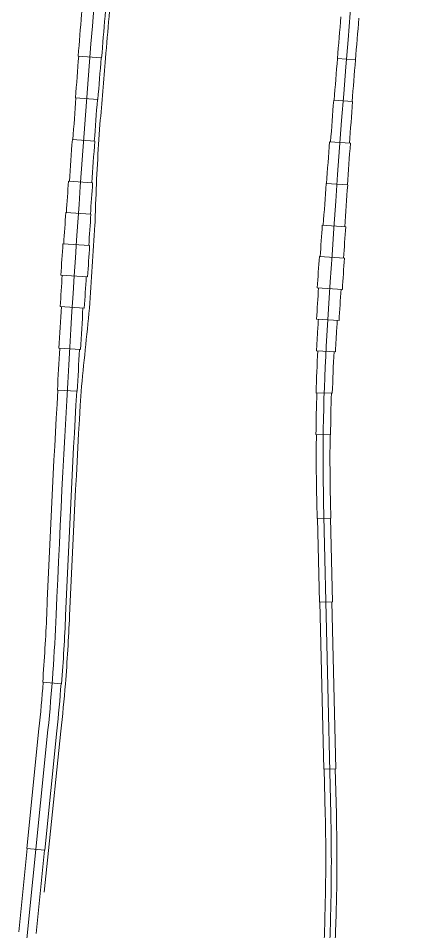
# Model space of a CAD drawing. Extents: x 2537068 to 2538547, y 7113338 to 7130059.
# Drawn here: x 2538113 to 2538409, y 7127981 to 7128681 of the extents above; entities that cross this region are included whole.
import ezdxf

# ---------------------------------------------------------------- set-up
doc = ezdxf.new("R2010")
doc.units = 0
doc.header["$LTSCALE"] = 40
doc.header["$MEASUREMENT"] = 0
doc.linetypes.add('DGN Style 2', pattern=[45.56792, 27.340752, -18.227168])
for name, color, linetype, lineweight in [('D_RD_RETW_Symbol', 2, 'Continuous', 0), ('D_RET_WALL_1', 20, 'Continuous', 30), ('RD_RW_Pr_Conc_Hidden', 20, 'DGN Style 2', 13)]:
    doc.layers.add(name, color=color, linetype=linetype, lineweight=lineweight)

msp = doc.modelspace()

# ---------------------------------------------------------------- linework, layer by layer
at = {"layer": 'D_RD_RETW_Symbol', "linetype": 'Continuous', "lineweight": 13, "ltscale": 0.02}
for p, q in [((2538346.73, 7128310.16), (2538352.22, 7128071.48)), ((2538135.56, 7128135.92), (2538112.81, 7127910.45)), ((2538342.16, 7127684.29), (2538351.86, 7127988.69))]:
    msp.add_line(p, q, dxfattribs=at)
at = {"layer": 'D_RD_RETW_Symbol', "linetype": 'Continuous', "lineweight": 13, "ltscale": 0.02, "extrusion": (0, 0, -1)}
for centre, radius, start, end in [((-2549729.58, 7127736.07), 11598, 2.41046, 6.737346), ((-2549729.58, 7127736.07), 11402, 3.52727, 6.844927), ((-2536636.18, 7128287.24), 1507, 182.41046, 185.76287)]:
    msp.add_arc(centre, radius, start, end, dxfattribs=at)
at = {"layer": 'D_RD_RETW_Symbol', "linetype": 'Continuous', "lineweight": 13, "ltscale": 0.02}
for centre, radius, start, end in [((2539853.33, 7128344.85), 1507, 176.47273, 181.31899), ((2536843.62, 7128036.75), 1509, 358.17507, 1.31899)]:
    msp.add_arc(centre, radius, start, end, dxfattribs=at)
at = {"layer": 'D_RET_WALL_1', "color": 7, "linetype": 'Continuous', "lineweight": 13, "ltscale": 0.1, "flags": 128}
msp.add_lwpolyline([(2538198.49, 7129101.31), (2538225.56, 7129098.11, 0.001444), (2538217.88, 7129031.63, 0.002069), (2538207.18, 7128936.34, 0.002069), (2538197.39, 7128840.95, 0.00138), (2538191.09, 7128777.33, 0.00138), (2538185.15, 7128713.67, 0.00138), (2538179.68, 7128649.97, 0.001097), (2538175.41, 7128599.33, 0.01007), (2538172.08, 7128538.2, 0.000299), (2538171.55, 7128522.36, 0.001378), (2538167.39, 7128458.63, 0.001379), (2538160.91, 7128394.91, 0.003705), (2538152.08, 7128223.43, -0.008649), (2538148.97, 7128171.03, -0.005979), (2538145.43, 7128134.93), (2538135.9, 7128043.46), (2538132.69, 7128011.62)], format="xyb", dxfattribs=at)
at = {"layer": 'RD_RW_Pr_Conc_Hidden', "linetype": 'Continuous'}
for p, q in [((2538176.69, 7128650.21), (2538158.75, 7128651.63)), ((2538357.31, 7128649.74), (2538371.1, 7128648.63)), ((2538173.84, 7128618.36), (2538156.64, 7128619.67)), ((2538354.46, 7128617.88), (2538368.92, 7128616.76)), ((2538154.24, 7128587.74), (2538171.45, 7128586.47)), ((2538351.28, 7128586.04), (2538367.24, 7128584.85)), ((2538169.77, 7128554.55), (2538151.31, 7128555.82)), ((2538348.69, 7128554.12), (2538365.15, 7128552.94)), ((2538168.47, 7128530.58), (2538149.27, 7128531.9)), ((2538345.69, 7128522.23), (2538363.65, 7128520.99)), ((2538147.02, 7128507.98), (2538167.48, 7128506.62)), ((2538362.64, 7128496.95), (2538343.44, 7128498.24)), ((2538165.91, 7128482.69), (2538145.45, 7128484.01)), ((2538341.86, 7128474.27), (2538361.07, 7128473.02)), ((2538163.39, 7128458.77), (2538144.93, 7128460.03)), ((2538358.54, 7128449.15), (2538341.33, 7128450.23)), ((2538160.44, 7128426.97), (2538143.97, 7128427.95)), ((2538341.26, 7128426.13), (2538355.74, 7128425.35)), ((2538157.92, 7128395.08), (2538142.77, 7128395.94)), ((2538353.37, 7128393.57), (2538340.87, 7128393.97)), ((2538340.84, 7128361.91), (2538352, 7128361.78)), ((2538341.48, 7128310.04), (2538341.76, 7128297.73)), ((2538351.97, 7128310.28), (2538352.26, 7128297.97)), ((2538341.76, 7128297.73), (2538352.26, 7128297.97)), ((2538351.92, 7128297.97), (2538353.4, 7128233.98)), ((2538342.1, 7128297.74), (2538343.57, 7128233.76)), ((2538343.57, 7128233.76), (2538353.4, 7128233.98)), ((2538343.9, 7128233.76), (2538346.84, 7128105.8)), ((2538353.07, 7128233.98), (2538356.01, 7128106.01)), ((2538145.98, 7128171.26), (2538131.52, 7128172.37)), ((2538128.68, 7128136.62), (2538119.45, 7128045.12)), ((2538142.44, 7128135.23), (2538133.21, 7128043.73)), ((2538346.84, 7128105.8), (2538356.01, 7128106.01)), ((2538347.18, 7128105.81), (2538347.97, 7128071.39)), ((2538355.68, 7128106), (2538356.47, 7128071.58)), ((2538119.74, 7128045.09), (2538113.31, 7127981.42)), ((2538133.21, 7128043.73), (2538119.45, 7128045.12)), ((2538132.92, 7128043.76), (2538126.49, 7127980.08)), ((2538344.21, 7127882.11), (2538347.61, 7127988.83)), ((2538352.7, 7127881.84), (2538356.1, 7127988.56))]:
    msp.add_line(p, q, dxfattribs=at)
at = {"layer": 'RD_RW_Pr_Conc_Hidden', "linetype": 'Continuous', "extrusion": (0, 0, -1)}
for centre, radius, start, end in [((-2549729.58, 7127736.07), 11607, 4.524162, 4.840331), ((-2549729.58, 7127736.07), 11589, 4.524162, 4.840331), ((-2549729.58, 7127736.07), 11408.92, 4.593349, 4.754601), ((-2549729.58, 7127736.07), 11395.08, 4.593349, 4.754405), ((-2549729.58, 7127736.07), 11606.62, 4.366077, 4.524162), ((-2549729.58, 7127736.07), 11589.38, 4.366077, 4.524162), ((-2549729.58, 7127736.07), 11408.92, 4.432723, 4.593349), ((-2549729.58, 7127736.07), 11395.08, 4.432723, 4.593349), ((-2549729.58, 7127736.07), 11606.25, 4.207993, 4.366077), ((-2549729.58, 7127736.07), 11589.75, 4.207993, 4.366077), ((-2549729.58, 7127736.07), 11409.25, 4.272097, 4.432723), ((-2549729.58, 7127736.07), 11394.75, 4.272097, 4.432723), ((-2549729.58, 7127736.07), 11410, 4.111295, 4.272097), ((-2549729.58, 7127736.07), 11394, 4.111295, 4.272097), ((-2549729.58, 7127736.07), 11410.25, 3.950493, 4.111295), ((-2549729.58, 7127736.07), 11393.75, 3.950493, 4.111295), ((-2549729.58, 7127736.07), 11411, 3.82954, 3.950493), ((-2549729.58, 7127736.07), 11393, 3.82954, 3.950493), ((-2549729.58, 7127736.07), 11587.75, 3.694218, 3.812781), ((-2549729.58, 7127736.07), 11411.62, 3.708938, 3.82954), ((-2549729.58, 7127736.07), 11392.38, 3.708938, 3.82954), ((-2549729.58, 7127736.07), 11410.63, 3.588337, 3.708938), ((-2549729.58, 7127736.07), 11393.38, 3.588337, 3.708938), ((-2549729.58, 7127736.07), 11409.25, 3.52727, 3.588337), ((-2549729.58, 7127736.07), 11394.75, 3.52727, 3.588337), ((-2539853.33, 7128344.85), 1514.25, 3.07683, 3.52727), ((-2539853.33, 7128344.85), 1499.75, 3.07683, 3.52727), ((-2549729.58, 7127736.07), 11605.58, 3.259485, 3.417573), ((-2549729.58, 7127736.07), 11590.42, 3.259485, 3.417573), ((-2539853.33, 7128344.85), 1513.25, 1.8602, 3.07683), ((-2539853.33, 7128344.85), 1500.75, 1.8602, 3.07683), ((-2549729.58, 7127736.07), 11605.25, 2.41046, 3.259485), ((-2549729.58, 7127736.07), 11590.75, 2.41046, 3.259485), ((-2536636.18, 7128287.24), 1499.75, 182.41046, 184.39271), ((-2536636.18, 7128287.24), 1514.25, 182.41046, 184.39271), ((-2536636.18, 7128287.24), 1500.09, 184.39271, 185.76287), ((-2536636.18, 7128287.24), 1513.91, 184.39271, 185.76287)]:
    msp.add_arc(centre, radius, start, end, dxfattribs=at)
at = {"layer": 'RD_RW_Pr_Conc_Hidden', "linetype": 'Continuous'}
for centre, radius, start, end in [((2549729.58, 7127736.07), 11606.63, 175.792007, 175.95018), ((2549729.58, 7127736.07), 11589.38, 175.792007, 175.950004), ((2549729.58, 7127736.07), 11607.25, 175.950186, 176.068655), ((2549729.58, 7127736.07), 11588.75, 175.949997, 176.068655), ((2549729.58, 7127736.07), 11607.63, 176.068655, 176.187219), ((2549729.58, 7127736.07), 11588.38, 176.068655, 176.187219), ((2549729.58, 7127736.07), 11608.25, 176.187219, 176.305782), ((2549729.58, 7127736.07), 11607.25, 176.305782, 176.424095), ((2549729.58, 7127736.07), 11588.75, 176.305782, 176.4246), ((2549729.58, 7127736.07), 11606.25, 176.424347, 176.582427), ((2549729.58, 7127736.07), 11589.75, 176.4246, 176.582427), ((2539853.33, 7128344.85), 1512.58, 178.1398, 179.35377), ((2539853.33, 7128344.85), 1501.42, 178.1398, 179.35377), ((2539853.33, 7128344.85), 1512.25, 179.35377, 181.31899), ((2539853.33, 7128344.85), 1501.75, 179.35377, 181.31899), ((2536843.62, 7128036.75), 1504.75, 358.17507, 1.31899), ((2536843.62, 7128036.75), 1513.25, 358.17507, 1.31899)]:
    msp.add_arc(centre, radius, start, end, dxfattribs=at)

doc.saveas('drawing.dxf')
